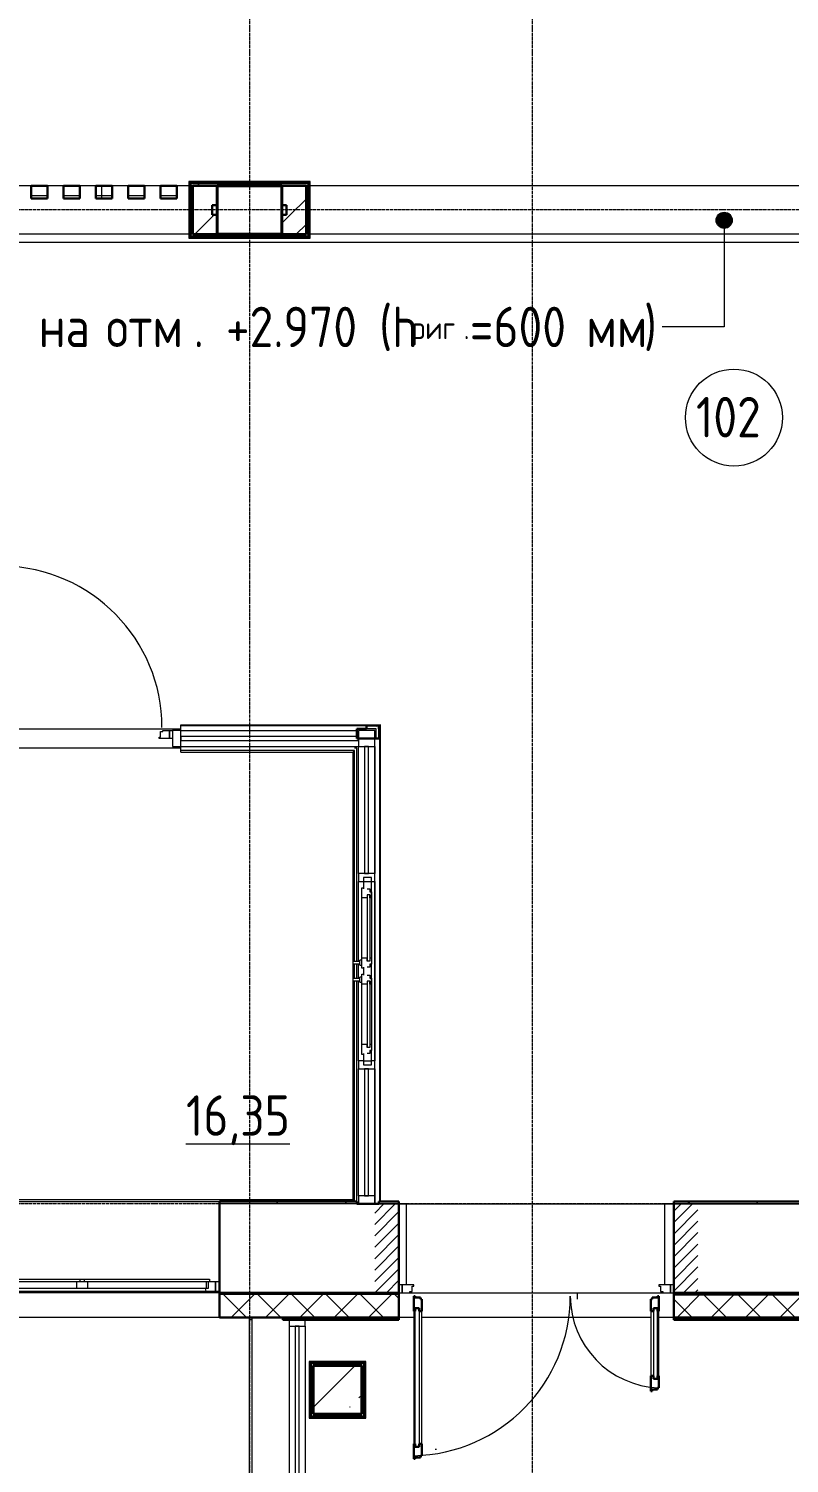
# Model space of a CAD drawing. Header units: millimetres. Extents: x -215207 to 92095, y -30385 to 123050.
# Drawn here: x -177550 to -172845, y -17164 to -8287 of the extents above; entities that cross this region are included whole.
import ezdxf

# ---------------------------------------------------------------- set-up
doc = ezdxf.new("R2010")
doc.units = ezdxf.units.MM
for name, pattern in [('ADSK_Линия сетки', [25, 20, -2.5, 0, -2.5]), ('ADSK_Невидимые', [5, 3, -2]), ('ADSK_Сверху', [4.5, 3, -1.5]), ('ADSK_Штриховая_ш2 п1_5', [4.5, 3, -1.5]), ('ADSK_Штриховая_ш3 п1_5', [4.5, 3, -1.5])]:
    doc.linetypes.add(name, pattern=pattern)
for name, color, linetype, lineweight in [('_ Окна', 7, 'Continuous', 9), ('Аннотация', 7, 'Continuous', 20), ('Витраж', 7, 'Continuous', 9), ('Двери', 7, 'Continuous', 9), ('Лестницы', 7, 'Continuous', 9), ('Линии', 7, 'Continuous', 9), ('Марки помещений', 7, 'Continuous', 20), ('Несущие колонны', 7, 'Continuous', 20), ('Ограждение', 7, 'Continuous', 9), ('Окна', 7, 'Continuous', 9), ('Оси', 7, 'Continuous', 9), ('Панели витража', 7, 'Continuous', 9), ('Перекрытие', 7, 'Continuous', 20), ('Стены внутренние', 7, 'Continuous', 20), ('Стены наружные', 7, 'Continuous', 20), ('Стены штриховка', 7, 'Continuous', 9)]:
    doc.layers.add(name, color=color, linetype=linetype, lineweight=lineweight)
doc.layers.add('Двери открывание', color=7, linetype='Continuous', lineweight=9, true_color=0xc0c0c0)
doc.styles.add('GOST Common_3', font='GOST_Common.ttf', dxfattribs={"width": 0.9, "height": 2.5})
doc.styles.add('GOST Common_5', font='GOST_Common.ttf', dxfattribs={"width": 0.9, "height": 5})

# ---------------------------------------------------------------- blocks, each defined once
blk = doc.blocks.new('1 этаж 21082025')
at = {"layer": 'Аннотация', "lineweight": 9}
h = blk.add_hatch(color=256, dxfattribs=at)
edge = h.paths.add_edge_path()
edge.add_arc((26687.3, -40914), 50, 0, 360)
at = {"layer": '_ Окна', "lineweight": 18}
for p, q in [((24505, -44980), (24455, -44980)), ((24455, -44980), (24455, -45051)), ((24505, -45069), (24505, -44980)), ((24445, -45106), (24445, -45044)), ((24445, -45044), (24455, -45044)), ((24479, -45051), (24495, -45051)), ((24479, -45088), (24479, -45106)), ((24495, -45088), (24479, -45088)), ((24495, -45051), (24495, -45069)), ((24495, -45069), (24505, -45069)), ((24495, -45106), (24495, -45088)), ((24505, -45106), (24505, -45069)), ((24479, -45106), (24445, -45106)), ((24505, -45106), (24495, -45106)), ((24445, -45542), (24445, -45480)), ((24479, -45480), (24445, -45480)), ((24455, -45535), (24455, -45585)), ((24479, -45498), (24479, -45480)), ((24495, -45498), (24479, -45498)), ((24495, -45535), (24479, -45535)), ((24495, -45480), (24495, -45498)), ((24505, -45480), (24495, -45480)), ((24505, -45517), (24495, -45517)), ((24495, -45517), (24495, -45535)), ((24505, -45480), (24505, -45517)), ((24505, -45603), (24505, -45517)), ((24455, -45542), (24445, -45542)), ((24445, -45640), (24445, -45578)), ((24445, -45578), (24455, -45578)), ((24479, -45585), (24495, -45585)), ((24479, -45622), (24479, -45640)), ((24495, -45622), (24479, -45622)), ((24495, -45585), (24495, -45603)), ((24495, -45603), (24505, -45603)), ((24495, -45640), (24495, -45622)), ((24505, -45640), (24505, -45603)), ((24479, -45640), (24445, -45640)), ((24505, -45640), (24495, -45640)), ((24445, -46076), (24445, -46014)), ((24479, -46014), (24445, -46014)), ((24479, -46032), (24479, -46014)), ((24495, -46032), (24479, -46032)), ((24495, -46014), (24495, -46032)), ((24505, -46014), (24495, -46014)), ((24505, -46051), (24495, -46051)), ((24495, -46051), (24495, -46069)), ((24505, -46014), (24505, -46051)), ((24505, -46140), (24505, -46051)), ((24455, -46076), (24445, -46076)), ((24455, -46069), (24455, -46140)), ((24455, -46140), (24505, -46140)), ((24495, -46069), (24479, -46069)), ((23494, -47482), (23494, -47523)), ((23540, -47482), (23502, -47482)), ((23540, -47540), (23540, -47482)), ((23476, -47523), (23480.6, -47540)), ((23480.6, -47540), (23540, -47540)), ((23494, -47523), (23482, -47523))]:
    blk.add_line(p, q, dxfattribs=at)
at = {"layer": '_ Окна'}
for p, q in [((24455, -45005), (24505, -45005)), ((24479, -45088), (24479, -45498)), ((24495, -45088), (24495, -45498)), ((24479, -45622), (24479, -46032)), ((24495, -45622), (24495, -46032)), ((24455, -46115), (24505, -46115)), ((23565, -47482), (23540, -47482)), ((23540, -47482), (23540, -47540)), ((23540, -47540), (23565, -47540))]:
    blk.add_line(p, q, dxfattribs=at)
at = {"layer": 'Аннотация', "lineweight": 9}
for p, q in [((26687.3, -40914), (26687.3, -41574)), ((26308.9, -41574), (26302.7, -41574)), ((26687.3, -41574), (26308.9, -41574))]:
    blk.add_line(p, q, dxfattribs=at)
blk.add_circle((26687.3, -40914), 50, dxfattribs=at)
at = {"layer": 'Витраж', "lineweight": 18, "extrusion": (0, 0, -1)}
for p, q in [((23325, -44070), (23275, -44070)), ((23325, -44170), (23325, -44070)), ((23275, -44120), (23275, -44170)), ((23275, -44170), (23325, -44170)), ((24425, -44955), (24425, -45005)), ((24525, -44955), (24425, -44955)), ((24525, -45005), (24525, -44955)), ((24425, -45005), (24455, -45005)), ((24505, -45005), (24525, -45005)), ((24425, -46115), (24425, -46165)), ((24455, -46115), (24425, -46115)), ((24525, -46115), (24505, -46115)), ((24525, -46165), (24525, -46115)), ((24425, -46165), (24525, -46165)), ((24425, -46950), (24425, -47000)), ((24525, -46950), (24425, -46950)), ((24525, -47000), (24525, -46950)), ((24425, -47000), (24525, -47000)), ((24095, -47706), (23995, -47706)), ((23995, -47706), (23995, -47756)), ((24095, -47756), (24095, -47706)), ((23995, -47756), (24095, -47756))]:
    blk.add_line(p, q, dxfattribs=at)
at = {"layer": 'Витраж'}
for p, q in [((23325, -44070), (24415, -44070)), ((23325, -44170), (24425, -44170)), ((24425, -44955), (24425, -44170)), ((24425, -44955), (24425, -44170)), ((24525, -44170), (24525, -44955)), ((24525, -44955), (24525, -44170)), ((24425, -45499.5), (24425, -45005)), ((24425, -45499.5), (24425, -45005)), ((24525, -45005), (24525, -46115)), ((24525, -46115), (24525, -45005)), ((24425, -45604.5), (24425, -45515.5)), ((24425, -45604.5), (24425, -45515.5)), ((24425, -46115), (24425, -45620.5)), ((24425, -46115), (24425, -45620.5)), ((24425, -46950), (24425, -46165)), ((24425, -46950), (24425, -46165)), ((24525, -46165), (24525, -46950)), ((24525, -46950), (24525, -46165)), ((24525, -46708.4), (24525, -46950)), ((24525, -46950), (24525, -46708.4)), ((24525, -46950), (24525, -47000)), ((24525, -46950), (24525, -47000)), ((24525, -47000), (24525, -46950)), ((24525, -47000), (24525, -46950)), ((23995, -47756), (23995, -48961)), ((24095, -47756), (24095, -48961))]:
    blk.add_line(p, q, dxfattribs=at)
at = {"layer": 'Витраж', "lineweight": 18}
for p, q in [((24425, -44070), (24425, -44170)), ((24525, -44070), (24425, -44070)), ((24525, -44170), (24525, -44070)), ((24425, -44170), (24525, -44170))]:
    blk.add_line(p, q, dxfattribs=at)
at = {"layer": 'Двери'}
for p, q in [((23191, -44112), (23200, -44112)), ((23191, -44120), (23191, -44112)), ((23200, -44078), (23214, -44078)), ((23200, -44112), (23200, -44078)), ((23214, -44078), (23214, -44070)), ((23214, -44070), (23255, -44070)), ((23255, -44070), (23275, -44070)), ((23255, -44120), (23255, -44070)), ((23255, -44070), (23255, -44120)), ((23275, -44070), (23275, -44120)), ((23255, -44120), (23191, -44120)), ((23275, -44120), (23255, -44120)), ((24675, -47500), (24675, -47550)), ((24695, -47500), (24675, -47500)), ((24675, -47550), (24695, -47550)), ((24695, -47550), (24695, -47500)), ((24767, -47500), (24695, -47500)), ((24695, -47500), (24695, -47550)), ((24695, -47550), (24742, -47550)), ((24742, -47550), (24742, -47541)), ((24742, -47541), (24757, -47541)), ((24757, -47541), (24757, -47509)), ((24757, -47509), (24767, -47509)), ((24767, -47509), (24767, -47500)), ((26355, -47500), (26283, -47500)), ((26283, -47500), (26283, -47509)), ((26283, -47509), (26293, -47509)), ((26293, -47509), (26293, -47541)), ((26293, -47541), (26308, -47541)), ((26308, -47541), (26308, -47550)), ((26308, -47550), (26355, -47550)), ((26375, -47500), (26355, -47500)), ((26355, -47500), (26355, -47550)), ((26355, -47550), (26355, -47500)), ((26355, -47550), (26375, -47550)), ((26375, -47550), (26375, -47500)), ((24767, -47664), (24767, -48484)), ((24776, -47646), (24800, -47646)), ((24776, -48502), (24776, -47646)), ((24800, -47646), (24800, -48502)), ((24817, -48484), (24817, -47664)), ((26233, -47664), (26233, -48064)), ((26250, -47646), (26250, -48082)), ((26274, -47646), (26250, -47646)), ((26274, -48082), (26274, -47646)), ((26283, -48064), (26283, -47664)), ((26250, -48082), (26274, -48082)), ((24800, -48502), (24776, -48502))]:
    blk.add_line(p, q, dxfattribs=at)
at = {"layer": 'Двери', "linetype": 'Continuous', "lineweight": 18}
for p, q in [((24652.2, -47000), (24525, -47127.2)), ((24581.5, -47000), (24525, -47056.5)), ((26490.7, -47000), (26375, -47115.7)), ((26420, -47000), (26375, -47045)), ((26525, -47036.4), (26375, -47186.4)), ((24675, -47047.9), (24525, -47197.9)), ((24675, -47118.6), (24525, -47268.6)), ((26525, -47107.1), (26375, -47257.1)), ((24675, -47189.3), (24525, -47339.3)), ((26525, -47177.8), (26375, -47327.8)), ((24675, -47260.1), (24525, -47410.1)), ((26525, -47248.5), (26375, -47398.5)), ((24675, -47330.8), (24525, -47480.8)), ((26525, -47319.2), (26375, -47469.2)), ((26525, -47389.9), (26375, -47539.9)), ((24675, -47401.5), (24526.5, -47550)), ((24675, -47472.2), (24597.2, -47550)), ((26525, -47460.7), (26435.7, -47550)), ((24675, -47542.9), (24667.9, -47550)), ((26525, -47531.4), (26506.4, -47550))]:
    blk.add_line(p, q, dxfattribs=at)
at = {"layer": 'Двери', "linetype": 'ADSK_Штриховая_ш2 п1_5'}
for p, q in [((24675, -47000), (24525, -47000)), ((24675, -47550), (24675, -47000)), ((26525, -47000), (26375, -47000)), ((26375, -47000), (26375, -47550)), ((24525, -47550), (24675, -47550)), ((26375, -47550), (26525, -47550))]:
    blk.add_line(p, q, dxfattribs=at)
at = {"layer": 'Двери', "lineweight": 30}
for p, q in [((24776, -47570), (24767, -47570)), ((24767, -47570), (24767, -47664)), ((24776, -47580), (24776, -47570)), ((26283, -47570), (26274, -47570)), ((26274, -47570), (26274, -47580)), ((26283, -47664), (26283, -47570)), ((24776, -47664), (24767, -47664)), ((24808, -47580), (24776, -47580)), ((24776, -47646), (24776, -47664)), ((24800, -47646), (24776, -47646)), ((24800, -47664), (24800, -47646)), ((24817, -47664), (24800, -47664)), ((24808, -47590), (24808, -47580)), ((24817, -47590), (24808, -47590)), ((24817, -47664), (24817, -47590)), ((26242, -47590), (26233, -47590)), ((26233, -47590), (26233, -47664)), ((26233, -47664), (26250, -47664)), ((26242, -47580), (26242, -47590)), ((26274, -47580), (26242, -47580)), ((26250, -47664), (26250, -47646)), ((26250, -47646), (26274, -47646)), ((26274, -47646), (26274, -47664)), ((26274, -47664), (26283, -47664)), ((26233, -48064), (26233, -48158)), ((26233, -48064), (26250, -48064)), ((26250, -48064), (26250, -48082)), ((26250, -48082), (26274, -48082)), ((26274, -48064), (26283, -48064)), ((26274, -48082), (26274, -48064)), ((26283, -48138), (26283, -48064)), ((26233, -48158), (26242, -48158)), ((26242, -48158), (26242, -48148)), ((26242, -48148), (26274, -48148)), ((26274, -48148), (26274, -48138)), ((26274, -48138), (26283, -48138)), ((24767, -48484), (24767, -48578)), ((24776, -48484), (24767, -48484)), ((24776, -48502), (24776, -48484)), ((24800, -48502), (24776, -48502)), ((24800, -48484), (24800, -48502)), ((24817, -48484), (24800, -48484)), ((24817, -48558), (24817, -48484)), ((24767, -48578), (24776, -48578)), ((24776, -48578), (24776, -48568)), ((24776, -48568), (24808, -48568)), ((24808, -48568), (24808, -48558)), ((24808, -48558), (24817, -48558))]:
    blk.add_line(p, q, dxfattribs=at)
at = {"layer": 'Двери открывание'}
for centre, radius, start, end in [((22211, -44052), 998, 0, 88.96655), ((24747, -47570), 988, 271.15991, 0), ((26303, -47570), 568, 180, 267.98213)]:
    blk.add_arc(centre, radius, start, end, dxfattribs=at)
at = {"layer": 'Лестницы'}
blk.add_line((23765, -47702), (23765, -51270.1), dxfattribs=at)
at = {"layer": 'Линии', "linetype": 'ADSK_Сверху'}
for p, q in [((43405, -40700), (10195, -40700)), ((43405, -41000), (10195, -41000))]:
    blk.add_line(p, q, dxfattribs=at)
at = {"layer": 'Линии', "linetype": 'ADSK_Штриховая_ш3 п1_5'}
blk.add_line((18000, -41050), (30560, -41050), dxfattribs=at)
at = {"layer": 'Линии'}
blk.add_line((25780, -47590), (25780, -47550), dxfattribs=at)
at = {"layer": 'Линии', "linetype": 'ADSK_Невидимые'}
blk.add_line((24898.7, -48518), (24906.3, -48518), dxfattribs=at)
at = {"layer": 'Марки помещений'}
blk.add_circle((26747.3, -42135), 300, dxfattribs=at)
at = {"layer": 'Несущие колонны', "lineweight": 40}
for p, q in [((23550, -41000), (23550, -40700)), ((23550, -40700), (23950, -40700)), ((23950, -40700), (23550, -40700)), ((23550, -40700), (23550, -41000)), ((23950, -40700), (23950, -41000)), ((23950, -41000), (23950, -40700)), ((23950, -41000), (23550, -41000)), ((23550, -41000), (23950, -41000)), ((24145, -48000), (24145, -48300)), ((24445, -48000), (24145, -48000)), ((24145, -48300), (24145, -48000)), ((24145, -48000), (24445, -48000)), ((24445, -48300), (24445, -48000)), ((24445, -48000), (24445, -48300)), ((24145, -48300), (24445, -48300)), ((24445, -48300), (24145, -48300))]:
    blk.add_line(p, q, dxfattribs=at)
at = {"layer": 'Несущие колонны', "linetype": 'Continuous', "lineweight": 9}
for p, q in [((24145, -48258.8), (24403.8, -48000)), ((24147, -48032.3), (24149.4, -48029.9)), ((24427.7, -48200.6), (24445, -48183.3)), ((24371.5, -48256.8), (24373.9, -48254.4))]:
    blk.add_line(p, q, dxfattribs=at)
at = {"layer": 'Ограждение'}
for p, q in [((24125, -40675), (23375, -40675)), ((23375, -40675), (23380, -40680)), ((23375, -40675), (23375, -41025)), ((24125, -40675), (24120, -40680)), ((24125, -41025), (24125, -40675)), ((23375, -41025), (23380, -41020)), ((23375, -41025), (24125, -41025)), ((24120, -41020), (24125, -41025)), ((23325, -44040), (23325, -44035)), ((23325, -44035), (24560, -44035)), ((24560, -44035), (24555, -44040)), ((24560, -46985), (24560, -44035)), ((23325, -44205), (23325, -44195)), ((24400, -44195), (24390, -44205)), ((23325, -44205), (24390, -44205)), ((24390, -44205), (24390, -46975)), ((24390, -46975), (18550, -46975)), ((24390, -46975), (24400, -46985)), ((24120, -47975), (24120, -48325)), ((24470, -47975), (24120, -47975)), ((24130, -47985), (24120, -47975)), ((24470, -47975), (24460, -47985)), ((24470, -48325), (24470, -47975)), ((24120, -48325), (24130, -48315)), ((24120, -48325), (24470, -48325)), ((24470, -48325), (24460, -48315))]:
    blk.add_line(p, q, dxfattribs=at)
at = {"layer": 'Ограждение', "linetype": 'Continuous'}
for p, q in [((23936, -40680), (23936, -40675)), ((23936, -41025), (23936, -41020)), ((23661, -44040), (23661, -44035)), ((24261, -44040), (24261, -44035)), ((24555, -44160.3), (24560, -44160.3)), ((24555, -44760.3), (24560, -44760.3)), ((24555, -45360.3), (24560, -45360.3)), ((24555, -45960.3), (24560, -45960.3)), ((24555, -46560.3), (24560, -46560.3))]:
    blk.add_line(p, q, dxfattribs=at)
at = {"layer": 'Окна'}
for p, q in [((24505, -45069), (24505, -45517)), ((24445, -45480), (24445, -45106)), ((24505, -45106), (24505, -45480)), ((24392, -45515.5), (24392, -45499.5)), ((24432, -45499.5), (24392, -45499.5)), ((24392, -45515.5), (24432, -45515.5)), ((24432, -45522.5), (24432, -45492.5)), ((24445, -45492.5), (24432, -45492.5)), ((24432, -45522.5), (24445, -45522.5)), ((24392, -45620.5), (24392, -45604.5)), ((24432, -45604.5), (24392, -45604.5)), ((24392, -45620.5), (24432, -45620.5)), ((24432, -45627.5), (24432, -45597.5)), ((24445, -45597.5), (24432, -45597.5)), ((24505, -45603), (24505, -46051)), ((24432, -45627.5), (24445, -45627.5)), ((24445, -46014), (24445, -45640)), ((24505, -45640), (24505, -46014)), ((21928, -47465), (22700, -47465)), ((22700, -47482), (21928, -47482)), ((22680, -47482), (22680, -47523)), ((22700, -47465), (22730, -47465)), ((22700, -47465), (22700, -47482)), ((22730, -47482), (22700, -47482)), ((22730, -47465), (23502, -47465)), ((22730, -47482), (22730, -47465)), ((23502, -47482), (22730, -47482)), ((22750, -47523), (22750, -47482)), ((23482, -47482), (23482, -47523)), ((23502, -47465), (23502, -47482)), ((22680, -47523), (21948, -47523)), ((21949.4, -47540), (23480.6, -47540)), ((22750, -47523), (22680, -47523)), ((23482, -47523), (22750, -47523))]:
    blk.add_line(p, q, dxfattribs=at)
at = {"layer": 'Оси', "linetype": 'ADSK_Линия сетки'}
for p, q in [((23750, 5350.6), (23750, -60626.1)), ((25500, 5350.6), (25500, -60626.1)), ((62867.3, -40850), (-14072.3, -40850)), ((62867.3, -47000), (-14072.3, -47000))]:
    blk.add_line(p, q, dxfattribs=at)
at = {"layer": 'Панели витража', "lineweight": 18}
for p, q in [((24425, -44107.5), (23325, -44107.5)), ((23325, -44107.5), (23325, -44132.5)), ((24425, -44132.5), (24425, -44107.5)), ((23325, -44132.5), (24425, -44132.5)), ((24462.5, -44170), (24462.5, -44955)), ((24487.5, -44170), (24462.5, -44170)), ((24487.5, -44955), (24487.5, -44170)), ((24462.5, -44955), (24487.5, -44955)), ((24462.5, -46165), (24462.5, -46950)), ((24487.5, -46165), (24462.5, -46165)), ((24487.5, -46950), (24487.5, -46165)), ((24462.5, -46950), (24487.5, -46950)), ((24057.5, -47756), (24032.5, -47756)), ((24032.5, -47756), (24032.5, -48961)), ((24057.5, -48961), (24057.5, -47756))]:
    blk.add_line(p, q, dxfattribs=at)
at = {"layer": 'Перекрытие', "color": 49, "true_color": 0x464646}
for p, q in [((22400, -40700), (22300, -40700)), ((22600, -40700), (22500, -40700)), ((22800, -40700), (22700, -40700)), ((23000, -40700), (22900, -40700)), ((23200, -40700), (23100, -40700)), ((23375, -40700), (23300, -40700)), ((24675, -47000), (26375, -47000))]:
    blk.add_line(p, q, dxfattribs=at)
at = {"layer": 'Стены внутренние', "lineweight": 30}
for p, q in [((22500, -40700), (22400, -40700)), ((22400, -40700), (22400, -40780)), ((22500, -40780), (22500, -40700)), ((22700, -40700), (22600, -40700)), ((22600, -40700), (22600, -40780)), ((22700, -40780), (22700, -40700)), ((22900, -40700), (22800, -40700)), ((22800, -40700), (22800, -40780)), ((22900, -40780), (22900, -40700)), ((23100, -40700), (23000, -40700)), ((23000, -40700), (23000, -40780)), ((23100, -40780), (23100, -40700)), ((23300, -40700), (23200, -40700)), ((23200, -40700), (23200, -40780)), ((23300, -40780), (23300, -40700)), ((22400, -40780), (22500, -40780)), ((22600, -40780), (22700, -40780)), ((22800, -40780), (22900, -40780)), ((23000, -40780), (23100, -40780)), ((23200, -40780), (23300, -40780)), ((23565, -47000), (23565, -47550)), ((24550, -47000), (24415, -47000)), ((24675, -47550), (24675, -47000)), ((26375, -47000), (26375, -47550)), ((23565, -47550), (24675, -47550)), ((23565, -47560), (23565, -47702)), ((24675, -47702), (24675, -47560)), ((27515, -47550), (26375, -47550)), ((26375, -47560), (26375, -47702)), ((26376, -47550), (26376, -47560)), ((23565, -47702), (23957.5, -47702)), ((26375, -47702), (27515, -47702))]:
    blk.add_line(p, q, dxfattribs=at)
at = {"layer": 'Стены внутренние', "linetype": 'Continuous', "lineweight": 9}
for p, q in [((22836, -40780), (22836, -40700)), ((22400, -40760.3), (22500, -40760.3)), ((22600, -40760.3), (22700, -40760.3)), ((22800, -40760.3), (22900, -40760.3)), ((23000, -40760.3), (23100, -40760.3)), ((23200, -40760.3), (23300, -40760.3)), ((23385, -40760.3), (23400, -40760.3)), ((23567, -47560.5), (23567.5, -47560)), ((23729.1, -47700), (23589.1, -47560)), ((23639.6, -47700), (23779.6, -47560)), ((23941.2, -47700), (23801.2, -47560)), ((23851.7, -47700), (23991.7, -47560)), ((24153.3, -47700), (24013.3, -47560)), ((24063.9, -47700), (24203.9, -47560)), ((24365.4, -47700), (24225.4, -47560)), ((24276, -47700), (24416, -47560)), ((24577.6, -47700), (24437.6, -47560)), ((24488.1, -47700), (24628.1, -47560)), ((24673, -47583.3), (24649.7, -47560)), ((26397.3, -47700), (26547.3, -47550)), ((26698.9, -47700), (26548.9, -47550)), ((26609.4, -47700), (26759.4, -47550)), ((26911, -47700), (26761, -47550)), ((26821.6, -47700), (26971.6, -47550)), ((27123.2, -47700), (26973.2, -47550)), ((27033.7, -47700), (27183.7, -47550)), ((26486.8, -47700), (26376, -47589.2)), ((23826.4, -47702), (23825.3, -47700)), ((26642, -47702), (26640.9, -47700)), ((26856, -47700), (26854.8, -47702))]:
    blk.add_line(p, q, dxfattribs=at)
at = {"layer": 'Стены внутренние'}
for p, q in [((24415, -47000), (23565, -47000)), ((24720, -47000), (24550, -47000)), ((24720, -47000), (24720, -47500)), ((27540, -47000), (26320, -47000)), ((26320, -47500), (26320, -47000)), ((23565, -47550), (21865, -47550)), ((23565, -47702), (21865, -47702)), ((24767, -47702), (24675, -47702)), ((26233, -47702), (24817, -47702)), ((26375, -47702), (26283, -47702))]:
    blk.add_line(p, q, dxfattribs=at)
at = {"layer": 'Стены наружные', "lineweight": 30}
for p, q in [((24120, -40680), (23380, -40680)), ((23380, -40680), (23380, -41020)), ((24115, -40685), (23385, -40685)), ((23385, -40685), (23385, -41015)), ((23400, -40700), (23550, -40700)), ((23400, -40700), (23400, -41000)), ((23950, -40700), (24100, -40700)), ((24100, -41000), (24100, -40700)), ((24115, -41015), (24115, -40685)), ((24120, -41020), (24120, -40680)), ((23520, -40880), (23520, -40820)), ((23520, -40820), (23550, -40820)), ((23950, -40820), (23980, -40820)), ((23980, -40820), (23980, -40880)), ((23550, -40880), (23520, -40880)), ((23980, -40880), (23950, -40880)), ((23550, -41000), (23400, -41000)), ((24100, -41000), (23950, -41000)), ((23380, -41020), (24120, -41020)), ((23385, -41015), (24115, -41015)), ((24415, -44060), (24415, -44120)), ((24475, -44060), (24415, -44060)), ((24475, -44040), (24475, -44060)), ((24555, -44040), (24475, -44040)), ((24550, -44060), (24550, -44045)), ((24555, -44120), (24555, -44040)), ((24415, -44120), (24555, -44120)), ((24415, -46985), (23565, -46985)), ((23565, -46985), (23565, -47000)), ((24415, -47000), (24415, -46985)), ((24675, -46985), (24550, -46985)), ((24550, -46985), (24550, -47000)), ((24675, -47000), (24675, -46985)), ((27515, -46985), (26375, -46985)), ((26375, -46985), (26375, -47000)), ((24675, -47550), (23565, -47550)), ((23565, -47550), (23565, -47560)), ((24675, -47560), (24675, -47550)), ((27515, -47550), (26375, -47550)), ((26375, -47550), (26375, -47560)), ((26376, -47560), (27515, -47560)), ((24675, -47702), (23957.5, -47702)), ((23957.5, -47702), (23957.5, -47717)), ((23957.5, -47717), (24675, -47717)), ((24675, -47717), (24675, -47702)), ((26375, -47702), (26375, -47717)), ((26375, -47717), (27515, -47717)), ((24460, -47985), (24130, -47985)), ((24130, -47985), (24130, -48315)), ((24460, -48315), (24460, -47985)), ((24130, -48315), (24460, -48315))]:
    blk.add_line(p, q, dxfattribs=at)
at = {"layer": 'Стены наружные', "linetype": 'Continuous', "lineweight": 9}
for p, q in [((23427.1, -40700), (23442.1, -40685)), ((23442.1, -40685), (23447.1, -40680)), ((23512.8, -40685), (23517.8, -40680)), ((23583.5, -40685), (23588.5, -40680)), ((23654.2, -40685), (23659.2, -40680)), ((23725, -40685), (23730, -40680)), ((23795.7, -40685), (23800.7, -40680)), ((23851.4, -40700), (23866.4, -40685)), ((23866.4, -40685), (23871.4, -40680)), ((23937.1, -40685), (23942.1, -40680)), ((24007.8, -40685), (24012.8, -40680)), ((24078.5, -40685), (24083.5, -40680)), ((24115, -40719.2), (24120, -40714.2)), ((23380, -40747.1), (23385, -40742.1)), ((23380, -40817.8), (23385, -40812.8)), ((24002.8, -40880), (24100, -40782.8)), ((24115, -40789.9), (24120, -40784.9)), ((23380, -40888.5), (23385, -40883.5)), ((23411.4, -41000), (23531.4, -40880)), ((23950, -40932.8), (24002.8, -40880)), ((24100, -40875.6), (24115, -40860.6)), ((24115, -40860.6), (24120, -40855.6)), ((23380, -40959.2), (23385, -40954.2)), ((23536.4, -41015), (23551.4, -41000)), ((23960.6, -41015), (23975.6, -41000)), ((24040, -41000), (24100, -40940)), ((24115, -40931.4), (24120, -40926.4)), ((24115, -41002.1), (24120, -40997.1)), ((23390, -41020), (23395, -41015)), ((23460.7, -41020), (23465.7, -41015)), ((23531.4, -41020), (23536.4, -41015)), ((23602.1, -41020), (23607.1, -41015)), ((23672.8, -41020), (23677.8, -41015)), ((23743.5, -41020), (23748.5, -41015)), ((23814.2, -41020), (23819.2, -41015)), ((23884.9, -41020), (23889.9, -41015)), ((23955.6, -41020), (23960.6, -41015)), ((24026.4, -41020), (24031.4, -41015)), ((24097.1, -41020), (24102.1, -41015)), ((24536.9, -44045), (24541.9, -44040)), ((24550, -44102.6), (24555, -44097.6)), ((24534.5, -44120), (24535, -44119.5)), ((23915.3, -47000), (23930.3, -46985)), ((24339.6, -47000), (24354.6, -46985)), ((26460.9, -47000), (26475.9, -46985)), ((26885.2, -47000), (26900.2, -46985)), ((24046.9, -47717), (24061.9, -47702)), ((24471.1, -47717), (24486.1, -47702)), ((26592.4, -47717), (26607.4, -47702)), ((27016.7, -47717), (27031.7, -47702)), ((24188.1, -48000), (24203.1, -47985)), ((24130, -48058.1), (24145, -48043.1)), ((24445, -48167.4), (24460, -48152.4)), ((24297.4, -48315), (24312.4, -48300))]:
    blk.add_line(p, q, dxfattribs=at)
at = {"layer": 'Стены наружные'}
for p, q in [((22095, -44060), (23325, -44060)), ((23325, -44070), (23325, -44040)), ((23325, -44040), (24475, -44040)), ((23325, -44180), (22095, -44180)), ((23325, -44195), (23325, -44170)), ((24400, -44195), (23325, -44195)), ((24415, -44180), (24400, -44180)), ((24400, -45499.5), (24400, -44195)), ((24415, -45499.5), (24415, -44180)), ((24555, -44120), (24555, -46985)), ((24400, -45604.5), (24400, -45515.5)), ((24415, -45604.5), (24415, -45515.5)), ((24400, -46985), (24400, -45620.5)), ((24415, -46985), (24415, -45620.5)), ((21865, -46985), (23565, -46985)), ((26375, -47000), (27515, -47000)), ((24742, -47550), (26308, -47550)), ((23750, -51269.9), (23750, -47702)), ((23765, -47717), (23750, -47717)), ((23765, -47717), (23765, -51270.1))]:
    blk.add_line(p, q, dxfattribs=at)
at = {"layer": 'Стены штриховка'}
for p, q in [((23385, -40700), (23400, -40700)), ((23385, -40780), (23400, -40780)), ((24550, -44045), (24475, -44045)), ((24535, -44060), (24475, -44060)), ((24535, -44120), (24535, -44060)), ((24550, -44120), (24550, -44060)), ((24550, -47000), (24675, -47000)), ((24675, -47560), (23565, -47560)), ((23567, -47700), (23567, -47560)), ((24673, -47560), (24673, -47700)), ((26376, -47560), (26375, -47560)), ((26376, -47700), (26376, -47560)), ((24673, -47700), (23567, -47700)), ((26376, -47700), (27513, -47700))]:
    blk.add_line(p, q, dxfattribs=at)
at = {"layer": 'Аннотация', "width": 0.9}
for s, height, style, p in [('. +2.970 (h', 250, 'GOST Common_3', (23404.9, -41699)), ('=600', 250, 'GOST Common_3', (25113.4, -41699)), (')', 250, 'GOST Common_3', (26190.9, -41699)), ('на', 250, 'GOST Common_3', (22446.4, -41699)), ('отм', 250, 'GOST Common_3', (22863.1, -41699)), ('мм', 250, 'GOST Common_3', (25833.8, -41699)), ('риг', 138.75, 'GOST Common_5', (24754.3, -41649.7)), ('.', 138.8, 'GOST Common_5', (25075.8, -41649.7))]:
    blk.add_text(s, height=height, dxfattribs=dict(at, style=style)).set_placement(p)
at = {"layer": 'Марки помещений', "style": 'GOST Common_3', "width": 0.9}
for s, p in [('102', (26512.4, -42257.2)), ('%%U16,35', (23357.1, -46578.4))]:
    blk.add_text(s, height=250, dxfattribs=at).set_placement(p)

msp = doc.modelspace()

# ---------------------------------------------------------------- block references
msp.add_blockref('1 этаж 21082025', (-199934.8, 31441.4))

doc.saveas('drawing.dxf')
